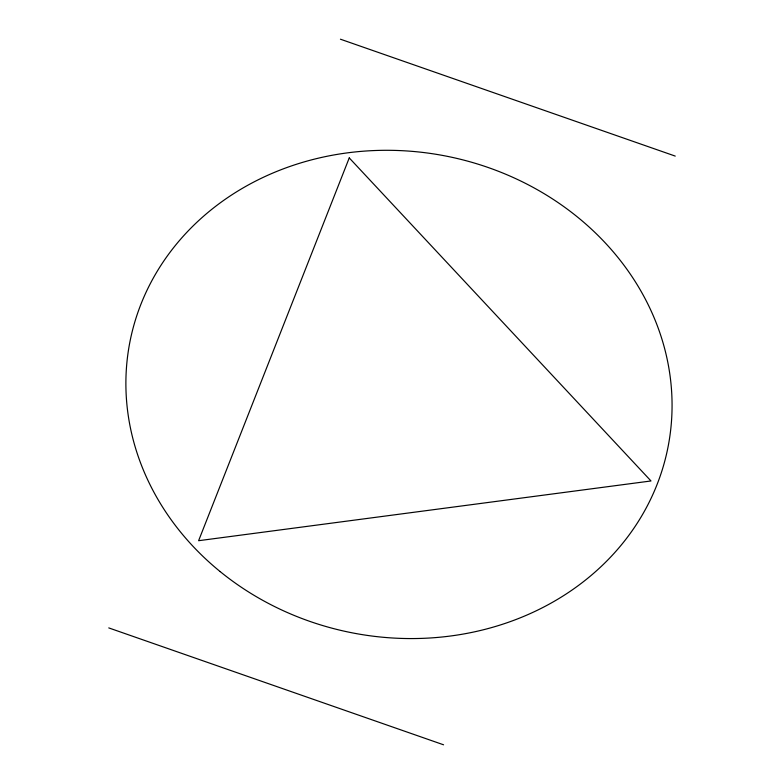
<?xml version="1.0" encoding="UTF-8"?>
<svg xmlns="http://www.w3.org/2000/svg" width="784" height="784" viewBox="0 0 784 784"><rect width="100%" height="100%" fill="white"/><g stroke="black" fill="none" stroke-linecap="round" stroke-linejoin="round"><path stroke-width="1.18" d="M340.432 39.2L675.24 156.094M108.76 627.906L443.568 744.8M349.252 157.917L198.607 540.705L650.994 480.964L349.252 157.917M220.157 571.585A274.145 242.952 10.9 0 0 667.135 451.339A274.145 242.952 10.9 0 0 309.631 160.377A274.145 242.952 10.9 0 0 220.157 571.585"/></g></svg>
